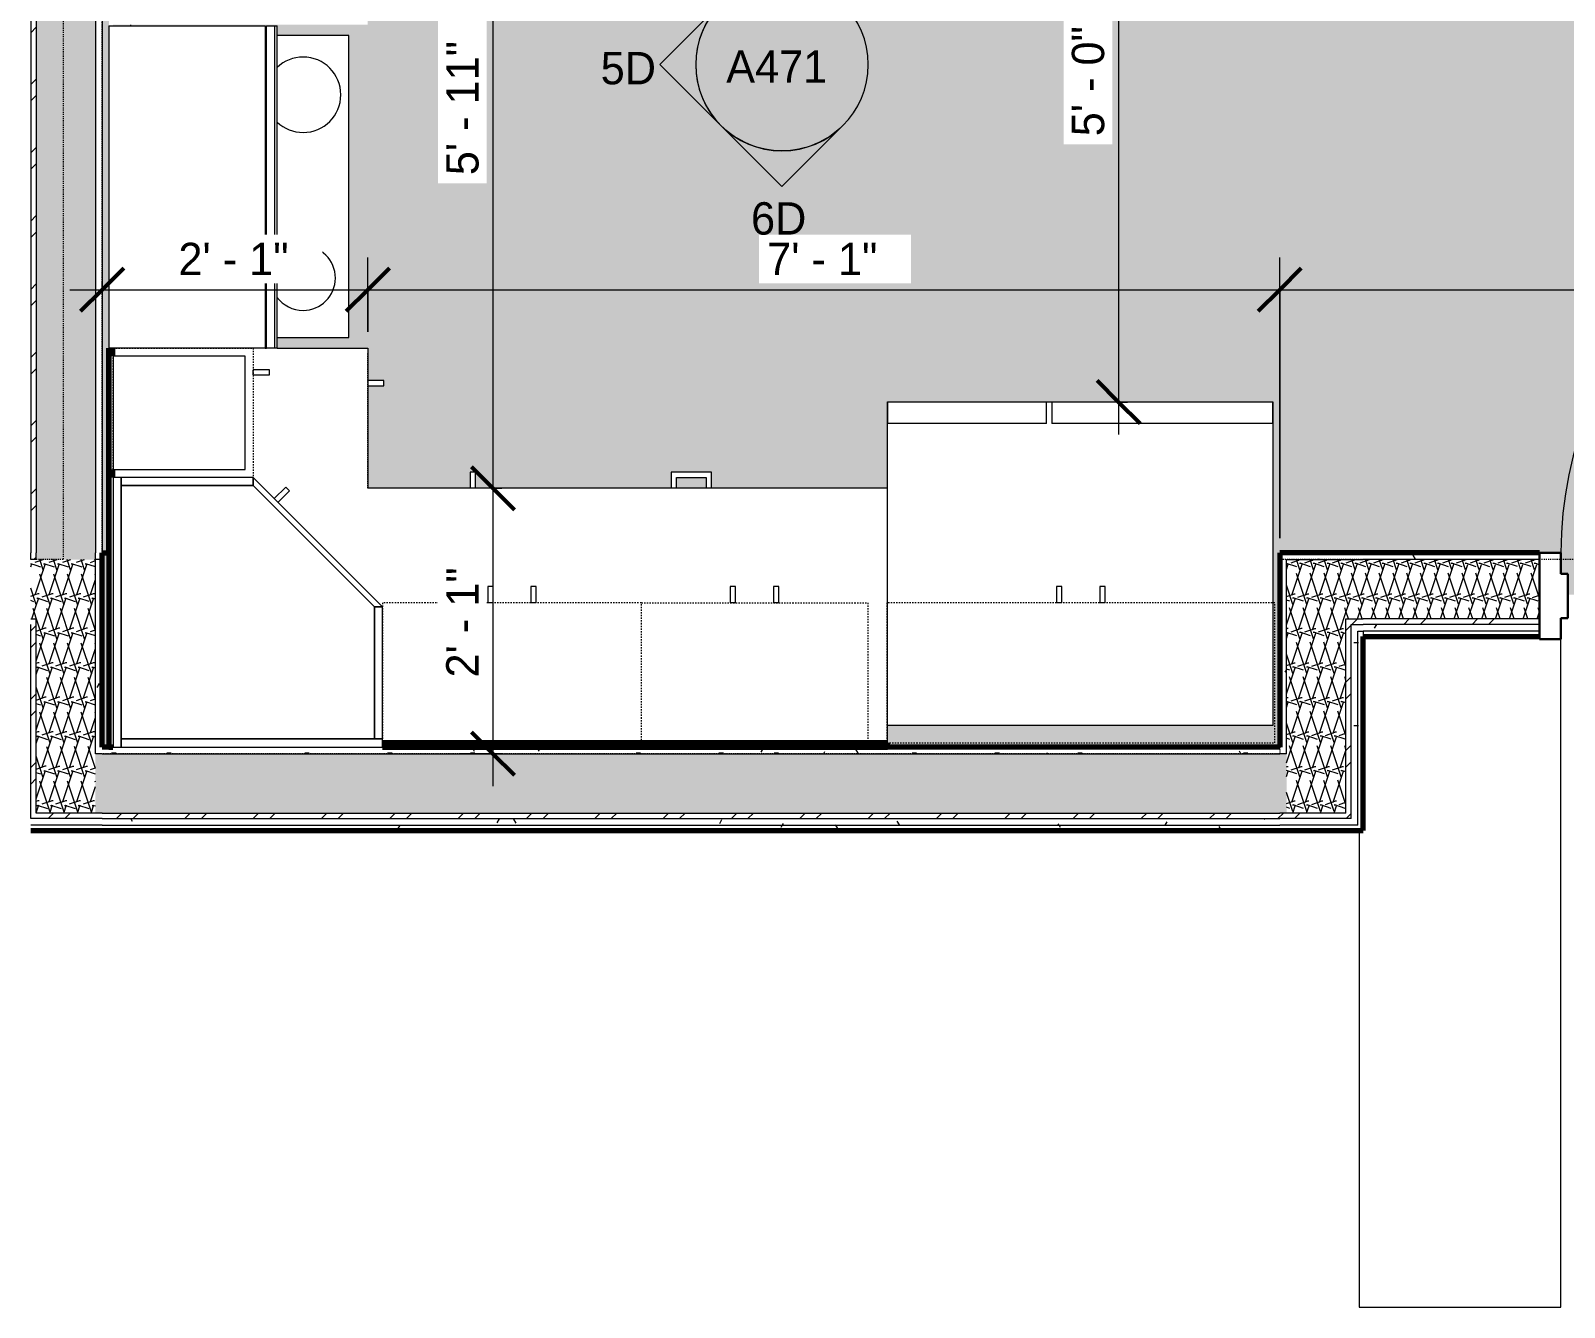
# Model space of a CAD drawing. Header units: inches. Extents: x 3011 to 5543, y -20 to 12119.
# Drawn here: x 4126.9 to 4269.1, y 10406.2 to 10524.6 of the extents above; entities that cross this region are included whole.
import ezdxf

# ---------------------------------------------------------------- set-up
doc = ezdxf.new("R2010")
doc.units = ezdxf.units.IN
doc.header["$MEASUREMENT"] = 0
doc.linetypes.add('Dash', pattern=[0.25, 0.125, -0.125])
doc.linetypes.add('Dash 3_32_', pattern=[0.1875, 0.09375, -0.09375])
for name, color, linetype, lineweight in [('0-2', 10, 'Continuous', 5), ('0-5', 250, 'Continuous', 18), ('A-ANNO-DIMS', 211, 'Continuous', 9), ('A-ANNO-DIMS-32', 211, 'Continuous', 9), ('A-DETL-1', 90, 'Dash 3_32_', 18), ('A-DOOR-1', 10, 'Continuous', 30), ('A-DOOR-2', 50, 'Continuous', 9), ('A-DOOR-FRAM-2', 10, 'Continuous', 30), ('A-FLOR-2', 250, 'Continuous', 18), ('A-WALL-1', 113, 'Continuous', 70), ('A-WALL-2', 113, 'Continuous', 9), ('A-WALL-3', 250, 'Continuous', 18), ('A-WALL-PATT-1', 50, 'Continuous', 9), ('A-WALL-PATT-2', 8, 'Continuous', 9), ('A-WALL-PATT-3', 253, 'Continuous', 9), ('G-ANNO-SYMB', 111, 'Continuous', 9), ('I-WALL-1', 7, 'Continuous', 70), ('Q-CASE', 31, 'Continuous', 9), ('Q-CASE-3', 31, 'Dash', 9), ('Q-SPCQ', 91, 'Continuous', 9)]:
    doc.layers.add(name, color=color, linetype=linetype, lineweight=lineweight)
doc.layers.add('A-AREA-PATT-1', color=255, linetype='Continuous', lineweight=9, transparency=1)
doc.styles.add('Century Gothic', font='ufonts.com_century-gothic.ttf', dxfattribs={"height": 3})
doc.dimstyles.new('OD_1__HACK', dxfattribs={"dimscale": 12, "dimtxt": 3.132505, "dimasz": 0.333333, "dimexe": 0.25, "dimexo": 0.166667, "dimgap": 0.041667, "dimtad": 1, "dimdec": 0, "dimzin": 3, "dimdsep": 46, "dimlunit": 4, "dimtxsty": 'Century Gothic', "dimblk1": 'OBLIQUE', "dimblk2": 'OBLIQUE', "dimsah": 1, "dimcen": 0.09, "dimdle": 0.25, "dimazin": 0, "dimtfac": 1, "dimtdec": 4, "dimtix": 1, "dimtmove": 0, "dimatfit": 3, "dimfxl": 1, "dimtvp": 1, "dimtfill": 1, "dimfrac": 2, "dimtolj": 1, "dimtzin": 0, "dimarcsym": 2})
doc.dimstyles.new('OD_1__HACK_2_1', dxfattribs={"dimscale": 12, "dimtxt": 3.132505, "dimasz": 0.333333, "dimexe": 0.25, "dimexo": 0.166667, "dimgap": 0.041667, "dimtad": 1, "dimdec": 0, "dimzin": 3, "dimdsep": 46, "dimlunit": 4, "dimtxsty": 'Century Gothic', "dimblk1": 'OBLIQUE', "dimblk2": 'OBLIQUE', "dimsah": 1, "dimcen": 0.09, "dimdle": 0.25, "dimazin": 0, "dimtfac": 1, "dimtdec": 4, "dimtix": 1, "dimtmove": 0, "dimatfit": 3, "dimfxl": 1, "dimtvp": 1, "dimtfill": 1, "dimfrac": 2, "dimtolj": 1, "dimtzin": 0, "dimarcsym": 2})
pattern_1 = [(0, (0, 0), (10.24, 2.56), [0.422, -7.258, 0.422, -7.258, -40.96]), (0, (0, 0), (10.24, 2.56), [-15.36, 0.422, -14.938, 0.422, -7.258, -17.92]), (0, (0, 0), (10.24, 2.56), [-38.4, 0.422, -4.698, 0.422, -12.378]), (120, (3.84, 1.28), (-7.33702503, 7.58810013), [0.422, -7.258, 0.422, -7.258, -40.96]), (120, (3.84, 1.28), (-7.33702503, 7.58810013), [-15.36, 0.422, -14.938, 0.422, -7.258, -17.92]), (120, (3.84, 1.28), (-7.33702503, 7.58810013), [-38.4, 0.422, -4.698, 0.422, -12.378]), (240, (5.12, 6.4), (-2.90297497, -10.14810013), [0.422, -7.258, 0.422, -7.258, -40.96]), (240, (5.12, 6.4), (-2.90297497, -10.14810013), [-15.36, 0.422, -14.938, 0.422, -7.258, -17.92]), (240, (5.12, 6.4), (-2.90297497, -10.14810013), [-38.4, 0.422, -4.698, 0.422, -12.378])]
pattern_2 = [(45, (0, 0), (-3.1678384, 3.1678384), []), (45, (0, 4.8), (-3.1678384, 3.1678384), [])]
pattern_3 = [(161.57, (0.16, 0.16), (-1.279773737, -0.000426766), [0, -9.107, 1.011, 0]), (18.43, (-0.16, 0.16), (-1.279773737, 0.000426766), [0, -9.107, 1.011, 0]), (108.43, (0.16, 0.16), (0.639452382, -3.199964008), [3.035, -7.083]), (71.57, (-0.16, 0.16), (0.639452382, 3.199964008), [3.035, -7.083])]

# ---------------------------------------------------------------- blocks, each defined once
blk = doc.blocks.new('HOLLOW METAL - UNIT DOOR-2191979-1ST FLOOR - 1BD B - ADA TYPE B')
at = {"layer": 'A-DOOR-1'}
for p, q in [((18, 40.125), (16.25, 40.125)), ((16.25, 40.125), (16.25, 4.125)), ((18, 4.125), (18, 40.125)), ((16.25, 4.125), (18, 4.125))]:
    blk.add_line(p, q, dxfattribs=at)
at = {"layer": 'A-DOOR-2'}
blk.add_arc((18, 4.125), 36, 90, 180, dxfattribs=at)
at = {"layer": 'A-DOOR-FRAM-2'}
for p, q in [((-18, 4.125), (-20, 4.125)), ((-20, 4.125), (-20, -3.875)), ((-18, 2.1875), (-18, 4.125)), ((18, 4.125), (18, 2.1875)), ((20, 4.125), (18, 4.125)), ((20, -3.875), (20, 4.125)), ((-17.375, 2.1875), (-18, 2.1875)), ((-17.375, -1.9375), (-17.375, 2.1875)), ((18, 2.1875), (17.375, 2.1875)), ((17.375, 2.1875), (17.375, -1.9375)), ((-18, -3.875), (-18, -1.9375)), ((-18, -1.9375), (-17.375, -1.9375)), ((17.375, -1.9375), (18, -1.9375)), ((18, -1.9375), (18, -3.875)), ((-20, -3.875), (-18, -3.875)), ((18, -3.875), (20, -3.875))]:
    blk.add_line(p, q, dxfattribs=at)
blk = doc.blocks.new('CTR - 1st Phase - Common Walls_rvt-6-1ST FLOOR - 1BD B - ADA TYPE B')
at = {"layer": 'A-WALL-PATT-1'}
h = blk.add_hatch(dxfattribs=at)
h.set_pattern_fill('FP_1', color=256, style=0, pattern_type=2)
h.set_pattern_definition(pattern_1)
h.paths.add_polyline_path([(-3200.7, 10476.16), (-3200.07, 10476.16), (-3200.07, 10671.61), (-3200.7, 10671.61), (-3200.7, 10488.92)], flags=0)
h.paths.add_polyline_path([(-3200.07, 10709.61), (-3200.07, 10813.49), (-3200.7, 10813.49), (-3200.7, 10709.61)], flags=0)
h = blk.add_hatch(dxfattribs=at)
h.set_pattern_fill('FP_1', color=256, style=0, pattern_type=2)
h.set_pattern_definition(pattern_1)
h.paths.add_polyline_path([(-3090.87, 10457.54), (-3090.87, 10476.16), (-3091.5, 10476.16), (-3091.5, 10457.54)], flags=0)
h = blk.add_hatch(dxfattribs=at)
h.set_pattern_fill('FP_1', color=256, style=0, pattern_type=2)
h.set_pattern_definition(pattern_1)
h.paths.add_polyline_path([(-3023.52, 10475.54), (-3019.4, 10475.54), (-3019.4, 10476.16), (-3022.9, 10476.16), (-3023.34, 10475.72)], flags=0)
h.paths.add_polyline_path([(-3023.56, 10475.54), (-3023.52, 10475.54), (-3023.52, 10476.16), (-3027.42, 10476.16), (-3027.42, 10475.54), (-3024.9, 10475.54)], flags=0)
h.paths.add_polyline_path([(-3067.42, 10475.54), (-3067.42, 10476.16), (-3090.87, 10476.16), (-3090.87, 10475.54), (-3078.69, 10475.54)], flags=0)
h = blk.add_hatch(dxfattribs=at)
h.set_pattern_fill('FP_1', color=256, style=0, pattern_type=2)
h.set_pattern_definition(pattern_1)
h.paths.add_polyline_path([(-3201.32, 10457.54), (-3200.7, 10457.54), (-3200.7, 10475.54), (-3201.32, 10475.54), (-3201.32, 10458.16)], flags=0)
h = blk.add_hatch(dxfattribs=at)
h.set_pattern_fill('FP_1', color=256, style=0, pattern_type=2)
h.set_pattern_definition(pattern_1)
h.paths.add_polyline_path([(-3084.25, 10450.91), (-3084.25, 10469.54), (-3084.87, 10469.54), (-3084.87, 10450.91)], flags=0)
h = blk.add_hatch(dxfattribs=at)
h.set_pattern_fill('FP_1', color=256, style=0, pattern_type=2)
h.set_pattern_definition(pattern_1)
h.paths.add_polyline_path([(-3027.42, 10468.91), (-3026.02, 10468.91), (-3026.02, 10469.54), (-3027.42, 10469.54)], flags=0)
h.paths.add_polyline_path([(-3067.42, 10468.91), (-3067.42, 10469.54), (-3084.25, 10469.54), (-3084.25, 10468.91), (-3078.69, 10468.91)], flags=0)
h = blk.add_hatch(dxfattribs=at)
h.set_pattern_fill('FP_1', color=256, style=0, pattern_type=2)
h.set_pattern_definition(pattern_1)
h.paths.add_polyline_path([(-3083.75, 10450.41), (-3083.75, 10468.91), (-3084.25, 10468.91), (-3084.25, 10450.41), (-3084.12, 10450.41)], flags=0)
h = blk.add_hatch(dxfattribs=at)
h.set_pattern_fill('FP_1', color=256, style=0, pattern_type=2)
h.set_pattern_definition(pattern_1)
h.paths.add_polyline_path([(-3127.87, 10457.54), (-3091.5, 10457.54), (-3091.5, 10458.16), (-3200.7, 10458.16), (-3200.7, 10457.54), (-3133.82, 10457.54)], flags=0)
h = blk.add_hatch(dxfattribs=at)
h.set_pattern_fill('FP_1', color=256, style=0, pattern_type=2)
h.set_pattern_definition(pattern_1)
h.paths.add_polyline_path([(-3207.33, 10450.91), (-3207.32, 10450.91), (-3207.33, 10450.92)], flags=0)
h = blk.add_hatch(dxfattribs=at)
h.set_pattern_fill('FP_1', color=256, style=0, pattern_type=2)
h.set_pattern_definition(pattern_1)
h.paths.add_polyline_path([(-3170.58, 10450.41), (-3084.25, 10450.41), (-3084.25, 10450.91), (-3207.33, 10450.91), (-3207.32, 10450.41), (-3188.96, 10450.41)], flags=0)
h = blk.add_hatch(dxfattribs=at)
h.set_pattern_fill('FP_1', color=256, style=0, pattern_type=2)
h.set_pattern_definition(pattern_1)
h.paths.add_polyline_path([(-3127.87, 10450.91), (-3084.87, 10450.91), (-3084.87, 10451.54), (-3207.32, 10451.54), (-3207.32, 10450.91), (-3133.82, 10450.91)], flags=0)
at = {"layer": 'A-WALL-PATT-2'}
h = blk.add_hatch(dxfattribs=at)
h.set_pattern_fill('FP_2', color=256, style=0, pattern_type=2)
h.set_pattern_definition(pattern_2)
h.paths.add_polyline_path([(-3207.32, 10475.54), (-3206.82, 10475.54), (-3206.82, 10813.49), (-3207.32, 10813.49), (-3207.32, 10476.16)], flags=0)
h = blk.add_hatch(dxfattribs=at)
h.set_pattern_fill('FP_2', color=256, style=0, pattern_type=2)
h.set_pattern_definition(pattern_2)
h.paths.add_polyline_path([(-3206.82, 10451.54), (-3206.82, 10470.04), (-3207.32, 10470.04), (-3207.32, 10451.54)], flags=0)
h = blk.add_hatch(dxfattribs=at)
h.set_pattern_fill('FP_2', color=256, style=0, pattern_type=2)
h.set_pattern_definition(pattern_2)
h.paths.add_polyline_path([(-3085.37, 10451.54), (-3084.87, 10451.54), (-3084.87, 10470.04), (-3085.37, 10470.04), (-3085.37, 10452.04)], flags=0)
h = blk.add_hatch(dxfattribs=at)
h.set_pattern_fill('FP_2', color=256, style=0, pattern_type=2)
h.set_pattern_definition(pattern_2)
h.paths.add_polyline_path([(-3025.4, 10469.54), (-3025.4, 10470.04), (-3027.42, 10470.04), (-3027.42, 10469.54), (-3026.02, 10469.54)], flags=0)
h.paths.add_polyline_path([(-3084.12, 10469.54), (-3067.42, 10469.54), (-3067.42, 10470.04), (-3084.87, 10470.04), (-3084.87, 10469.54), (-3084.25, 10469.54)], flags=0)
h = blk.add_hatch(dxfattribs=at)
h.set_pattern_fill('FP_2', color=256, style=0, pattern_type=2)
h.set_pattern_definition(pattern_2)
h.paths.add_polyline_path([(-3090.87, 10451.54), (-3085.37, 10451.54), (-3085.37, 10452.04), (-3206.82, 10452.04), (-3206.82, 10451.54), (-3091.5, 10451.54)], flags=0)
at = {"layer": 'A-WALL-PATT-3'}
h = blk.add_hatch(dxfattribs=at)
h.set_pattern_fill('FP_3', color=256, style=0, pattern_type=2)
h.set_pattern_definition(pattern_3)
h.paths.add_polyline_path([(-3206.82, 10475.54), (-3201.32, 10475.54), (-3201.32, 10813.49), (-3206.82, 10813.49), (-3206.82, 10476.16)], flags=0)
h = blk.add_hatch(dxfattribs=at)
h.set_pattern_fill('FP_3', color=256, style=0, pattern_type=2)
h.set_pattern_definition(pattern_3)
h.paths.add_polyline_path([(-3206.82, 10470.04), (-3206.82, 10475.54), (-3207.33, 10475.54), (-3207.32, 10470.04)], flags=0)
h = blk.add_hatch(dxfattribs=at)
h.set_pattern_fill('FP_3', color=256, style=0, pattern_type=2)
h.set_pattern_definition(pattern_3)
h.paths.add_polyline_path([(-3206.82, 10452.04), (-3201.32, 10452.04), (-3201.32, 10475.54), (-3206.82, 10475.54), (-3206.82, 10457.54)], flags=0)
h = blk.add_hatch(dxfattribs=at)
h.set_pattern_fill('FP_3', color=256, style=0, pattern_type=2)
h.set_pattern_definition(pattern_3)
h.paths.add_polyline_path([(-3085.37, 10452.04), (-3085.37, 10475.54), (-3090.87, 10475.54), (-3090.87, 10452.04)], flags=0)
h = blk.add_hatch(dxfattribs=at)
h.set_pattern_fill('FP_3', color=256, style=0, pattern_type=2)
h.set_pattern_definition(pattern_3)
h.paths.add_polyline_path([(-3024.9, 10470.04), (-3024.9, 10475.54), (-3027.42, 10475.54), (-3027.42, 10470.04), (-3025.4, 10470.04)], flags=0)
h.paths.add_polyline_path([(-3084.12, 10470.04), (-3067.42, 10470.04), (-3067.42, 10475.54), (-3085.37, 10475.54), (-3085.37, 10470.04), (-3084.87, 10470.04)], flags=0)
h = blk.add_hatch(dxfattribs=at)
h.set_pattern_fill('FP_3', color=256, style=0, pattern_type=2)
h.set_pattern_definition(pattern_3)
h.paths.add_polyline_path([(-3133.82, 10452.04), (-3090.87, 10452.04), (-3090.87, 10457.54), (-3201.32, 10457.54), (-3201.32, 10452.04), (-3170.58, 10452.04)], flags=0)
at = {"layer": 'A-FLOR-2'}
for p, q in [((-3065.42, 10406.19), (-3065.42, 10468.16)), ((-3084.12, 10450.41), (-3084.12, 10406.19)), ((-3084.12, 10406.19), (-3065.42, 10406.19))]:
    blk.add_line(p, q, dxfattribs=at)
at = {"layer": 'A-WALL-3'}
for p, q in [((-3207.32, 10813.49), (-3207.32, 10476.16)), ((-3206.82, 10813.49), (-3206.82, 10476.16)), ((-3201.32, 10671.61), (-3201.32, 10476.16)), ((-3200.7, 10671.61), (-3200.7, 10476.16)), ((-3207.32, 10475.54), (-3207.32, 10476.16)), ((-3206.82, 10475.54), (-3206.82, 10476.16)), ((-3201.32, 10475.54), (-3201.32, 10476.16)), ((-3207.32, 10475.54), (-3207.33, 10475.54)), ((-3206.82, 10475.54), (-3207.32, 10475.54)), ((-3200.7, 10475.54), (-3201.32, 10475.54)), ((-3201.32, 10457.54), (-3201.32, 10475.54)), ((-3090.87, 10475.54), (-3085.37, 10475.54)), ((-3090.87, 10457.54), (-3090.87, 10475.54)), ((-3085.37, 10475.54), (-3083.75, 10475.54)), ((-3067.42, 10475.54), (-3083.75, 10475.54)), ((-3207.33, 10470.04), (-3207.32, 10470.04)), ((-3207.33, 10469.54), (-3207.32, 10469.54)), ((-3207.32, 10470.04), (-3206.82, 10470.04)), ((-3207.32, 10451.54), (-3207.32, 10469.54)), ((-3206.82, 10452.04), (-3206.82, 10470.04)), ((-3085.37, 10470.04), (-3084.87, 10470.04)), ((-3085.37, 10452.04), (-3085.37, 10470.04)), ((-3084.87, 10470.04), (-3083.75, 10470.04)), ((-3084.87, 10469.54), (-3084.25, 10469.54)), ((-3084.87, 10451.54), (-3084.87, 10469.54)), ((-3084.25, 10469.54), (-3083.75, 10469.54)), ((-3067.42, 10470.04), (-3083.75, 10470.04)), ((-3067.42, 10469.54), (-3083.75, 10469.54)), ((-3084.25, 10468.91), (-3083.75, 10468.91)), ((-3084.25, 10450.91), (-3084.25, 10468.91)), ((-3067.42, 10468.91), (-3083.75, 10468.91)), ((-3083.75, 10468.91), (-3083.75, 10468.41)), ((-3200.7, 10457.54), (-3201.32, 10457.54)), ((-3200.7, 10457.54), (-3091.5, 10457.54)), ((-3090.87, 10457.54), (-3091.5, 10457.54)), ((-3201.32, 10452.04), (-3206.82, 10452.04)), ((-3200.7, 10452.04), (-3201.32, 10452.04)), ((-3200.7, 10452.04), (-3091.5, 10452.04)), ((-3090.87, 10452.04), (-3091.5, 10452.04)), ((-3085.37, 10452.04), (-3090.87, 10452.04)), ((-3207.32, 10450.91), (-3207.33, 10450.91)), ((-3206.82, 10451.54), (-3207.32, 10451.54)), ((-3200.7, 10450.91), (-3207.32, 10450.91)), ((-3200.7, 10451.54), (-3206.82, 10451.54)), ((-3200.7, 10451.54), (-3091.5, 10451.54)), ((-3200.7, 10450.91), (-3091.5, 10450.91)), ((-3085.37, 10451.54), (-3091.5, 10451.54)), ((-3084.87, 10450.91), (-3091.5, 10450.91)), ((-3084.87, 10451.54), (-3085.37, 10451.54)), ((-3084.25, 10450.91), (-3084.87, 10450.91))]:
    blk.add_line(p, q, dxfattribs=at)
at = {"layer": 'I-WALL-1'}
for p, q in [((-3200.07, 10476.16), (-3200.07, 10495.16)), ((-3200.7, 10476.16), (-3200.07, 10476.16)), ((-3200.7, 10458.16), (-3200.7, 10476.16)), ((-3091.5, 10476.16), (-3091.5, 10458.16)), ((-3090.87, 10476.16), (-3091.5, 10476.16)), ((-3083.75, 10476.16), (-3090.87, 10476.16)), ((-3067.42, 10476.16), (-3083.75, 10476.16)), ((-3083.75, 10468.41), (-3067.42, 10468.41)), ((-3083.75, 10450.41), (-3083.75, 10468.41)), ((-3199.7, 10458.16), (-3200.7, 10458.16)), ((-3091.5, 10458.16), (-3174.7, 10458.16)), ((-3207.33, 10450.41), (-3200.7, 10450.41)), ((-3200.7, 10450.41), (-3091.5, 10450.41)), ((-3091.5, 10450.41), (-3084.25, 10450.41)), ((-3084.25, 10450.41), (-3083.75, 10450.41))]:
    blk.add_line(p, q, dxfattribs=at)
at = {"layer": '0-5'}
blk.add_blockref('HOLLOW METAL - UNIT DOOR-2191979-1ST FLOOR - 1BD B - ADA TYPE B', (-3047.42, 10472.04), dxfattribs=at)
blk = doc.blocks.new('Refrigerator_-_Side-by-Side_6047 - 36_ X 30_-1372843-1ST FLOOR - 1BD B - ADA TYPE B')
at = {"layer": 'Q-SPCQ'}
for p, q in [((-17.88, 15.58), (17.87, 15.58)), ((-17.88, -14.42), (-17.88, 15.58)), ((-17.88, 15.58), (-3.13, 15.58)), ((-17.88, 15.58), (-17.88, 13.58)), ((-3.13, 13.58), (-3.13, 15.58)), ((-2.63, 15.58), (17.87, 15.58)), ((-2.63, 15.58), (-2.63, 13.58)), ((17.87, 15.58), (17.87, -14.42)), ((17.87, 13.58), (17.87, 15.58)), ((-3.13, 13.58), (-17.88, 13.58)), ((17.87, 13.58), (-2.63, 13.58)), ((17.87, -14.42), (-17.88, -14.42))]:
    blk.add_line(p, q, dxfattribs=at)
blk = doc.blocks.new('Range - 24_ x 30_-2806124-1ST FLOOR - 1BD B - ADA TYPE B')
at = {"layer": 'Q-SPCQ'}
blk.add_line((0, -22), (0.12, -22), dxfattribs=at)
for centre, radius, start, end in [((6.5, -6), 3.5, 360, 180), ((23.5, -6), 3, 0, 180), ((6.5, -6), 3.5, 180, 223.5648), ((6.5, -6), 3.5, 316.4706, 0), ((23.5, -6), 3, 180, 233.8773), ((23.5, -6), 3, 306.1227, 0), ((6.5, -6), 3.5, 261.0228, 278.9772)]:
    blk.add_arc(centre, radius, start, end, dxfattribs=at)
blk = doc.blocks.new('30quot_MicrowaveVent_11166 - 70cm miele oven-2804781-1ST FLOOR - 1BD B - ADA TYPE B')
at = {"layer": 'Q-CASE'}
for p, q in [((8.88, 16.6), (7.69, 16.6)), ((7.69, 15.63), (7.69, 16.55)), ((8.88, 16.55), (8.88, 15.63)), ((15.68, 15.6), (-14.2, 15.6)), ((-14.2, 15.39), (-14.2, 15.6)), ((-14.2, 14.61), (-14.2, 15.39)), ((15.68, 15.39), (-14.2, 15.39)), ((15.68, 14.61), (-14.2, 14.61)), ((-14.2, 0), (-14.2, 14.49)), ((-14.2, 14.49), (15.68, 14.49)), ((15.68, 15.6), (15.68, 15.39)), ((15.68, 15.39), (15.68, 14.61)), ((15.68, 14.49), (15.68, 0)), ((-14.2, 0), (15.68, 0))]:
    blk.add_line(p, q, dxfattribs=at)
blk = doc.blocks.new('300 Series Wall Hung Cabinet_302 - 18_ x 36_-2362919-1ST FLOOR - 1BD B - ADA TYPE B')
at = {"layer": 'Q-CASE'}
for p, q in [((-2.25, -13.19), (-1.76, -13.19)), ((-2.25, -13.19), (-2.25, -14.69)), ((-1.76, -14.69), (-1.76, -13.19)), ((1.75, -13.19), (2.24, -13.19)), ((1.75, -13.19), (1.75, -14.69)), ((2.24, -14.69), (2.24, -13.19)), ((-2.25, -14.69), (-1.76, -14.69)), ((1.75, -14.69), (2.24, -14.69))]:
    blk.add_line(p, q, dxfattribs=at)
at = {"layer": 'Q-CASE-3'}
for p, q in [((18, -0.19), (-18, -0.19)), ((-18, -0.19), (-18, -13.19)), ((18, -13.19), (18, -0.19)), ((-18, -13.19), (18, -13.19))]:
    blk.add_line(p, q, dxfattribs=at)
blk = doc.blocks.new('308 - 308-2727439-1ST FLOOR - 1BD B - ADA TYPE B')
at = {"layer": 'Q-CASE'}
for p, q in [((0, 25.19), (-12, 13.19)), ((0, 24.44), (-11.25, 13.19)), ((-11.25, 13.19), (0, 24.44)), ((0, 24.44), (0, 25.19)), ((0, 25.19), (0, 24.44)), ((12.25, 25.19), (0, 25.19)), ((12.25, 24.44), (0, 24.44)), ((0, 24.44), (12.25, 24.44)), ((12.25, 24.44), (12.25, 25.19)), ((13, 25.19), (12.25, 25.19)), ((12.25, 25.19), (12.25, 0.94)), ((12.25, 0.94), (12.25, 24.44)), ((13, 0.94), (13, 25.19)), ((-10.76, 16.55), (-11.11, 16.2)), ((-11.11, 16.2), (-10.05, 15.14)), ((-9.7, 15.49), (-10.76, 16.55)), ((-12, 13.19), (-11.25, 13.19)), ((-12, 13.19), (-12, 0.94)), ((-11.25, 13.19), (-12, 13.19)), ((-11.25, 13.19), (-11.25, 0.94)), ((-11.25, 0.94), (-11.25, 13.19)), ((-12, 0.94), (-11.25, 0.94)), ((13, 0.94), (-12, 0.94)), ((-12, 0.94), (-12, 0.19)), ((-12, 0.19), (13, 0.19)), ((-11.25, 0.94), (12.25, 0.94)), ((12.25, 0.94), (13, 0.94)), ((13, 0.19), (13, 0.94))]:
    blk.add_line(p, q, dxfattribs=at)
blk = doc.blocks.new('Base Cabinet Corner 197 - Base Cabinet Corner 197-2565125-1ST FLOOR - 1BD B - ADA TYPE B')
at = {"layer": 'Q-CASE'}
for p, q in [((10.24, -24), (10.24, -25.5)), ((10.73, -25.5), (10.73, -24)), ((10.24, -25.5), (10.73, -25.5)), ((2.23, -33.51), (0.74, -33.51)), ((0.74, -34), (2.23, -34)), ((2.23, -34), (2.23, -33.51))]:
    blk.add_line(p, q, dxfattribs=at)
blk = doc.blocks.new('300 Series Wall Hung Cabinet_302 - 24_ X 36_-2573584-1ST FLOOR - 1BD B - ADA TYPE B')
at = {"layer": 'Q-CASE'}
for p, q in [((-2.25, -13.19), (-1.76, -13.19)), ((-2.25, -13.19), (-2.25, -14.69)), ((-1.76, -14.69), (-1.76, -13.19)), ((1.75, -13.19), (2.24, -13.19)), ((1.75, -13.19), (1.75, -14.69)), ((2.24, -14.69), (2.24, -13.19)), ((-2.25, -14.69), (-1.76, -14.69)), ((1.75, -14.69), (2.24, -14.69))]:
    blk.add_line(p, q, dxfattribs=at)
at = {"layer": 'Q-CASE-3'}
for p, q in [((12, -0.19), (-12, -0.19)), ((-12, -0.19), (-12, -13.19)), ((12, -13.19), (12, -0.19)), ((-12, -13.19), (12, -13.19))]:
    blk.add_line(p, q, dxfattribs=at)
blk = doc.blocks.new('300 Series Wall Hung Cabinet_302 - 21_ X 36_-2764135-1ST FLOOR - 1BD B - ADA TYPE B')
at = {"layer": 'Q-CASE'}
for p, q in [((-1.76, 14.69), (-2.25, 14.69)), ((-2.25, 14.69), (-2.25, 13.19)), ((-1.76, 13.19), (-1.76, 14.69)), ((2.24, 14.69), (1.75, 14.69)), ((1.75, 14.69), (1.75, 13.19)), ((2.24, 13.19), (2.24, 14.69)), ((-1.76, 13.19), (-2.25, 13.19)), ((2.24, 13.19), (1.75, 13.19))]:
    blk.add_line(p, q, dxfattribs=at)
at = {"layer": 'Q-CASE-3'}
for p, q in [((-10.5, 0.19), (-10.5, 13.19)), ((-10.5, 13.19), (10.5, 13.19)), ((10.5, 13.19), (10.5, 0.19)), ((10.5, 0.19), (-10.5, 0.19))]:
    blk.add_line(p, q, dxfattribs=at)
blk = doc.blocks.new('300 Series Wall Hung Cabinet_301 - 12_-2218017-1ST FLOOR - 1BD B - ADA TYPE B')
at = {"layer": 'Q-CASE'}
for p, q in [((-3.51, 14.69), (-4, 14.69)), ((-4, 14.69), (-4, 13.19)), ((-3.51, 13.19), (-3.51, 14.69)), ((-3.51, 13.19), (-4, 13.19)), ((5.25, 12.44), (-5.25, 12.44)), ((-5.25, 12.44), (-5.25, 0.19)), ((5.25, 0.19), (5.25, 12.44)), ((-5.25, 0.19), (5.25, 0.19))]:
    blk.add_line(p, q, dxfattribs=at)
at = {"layer": 'Q-CASE-3'}
for p, q in [((-6, 0.19), (-6, 13.19)), ((-6, 13.19), (6, 13.19)), ((6, 13.19), (6, 0.19)), ((6, 0.19), (-6, 0.19))]:
    blk.add_line(p, q, dxfattribs=at)
blk = doc.blocks.new('Base Cabinet 3 Drawer 230 - Base Cabinet 3 Drawer 230 36_-2567957-1ST FLOOR - 1BD B - ADA TYPE B')
at = {"layer": 'Q-CASE'}
for p, q in [((-1.14, -24), (-1.14, -25.5)), ((-0.64, -25), (-0.64, -24)), ((2.11, -24), (2.11, -25)), ((2.61, -25.5), (2.61, -24)), ((-1.14, -25.5), (2.61, -25.5)), ((2.11, -25), (-0.64, -25))]:
    blk.add_line(p, q, dxfattribs=at)
blk = doc.blocks.new('Elevation - Filled Arrow-152140-1ST FLOOR - 1BD B - ADA TYPE B')
at = {"layer": 'G-ANNO-SYMB'}
for start, end in [(360, 180), (180, 360)]:
    blk.add_arc((0, 0), 0.25, start, end, dxfattribs=at)
blk = doc.blocks.new('Elevation - Filled Arrow-151867-1ST FLOOR - 1BD B - ADA TYPE B')
at = {"layer": 'G-ANNO-SYMB'}
for p, q in [((0, 0.3536), (-0.1768, 0.1768)), ((0.1768, 0.1768), (0, 0.3536))]:
    blk.add_line(p, q, dxfattribs=at)
blk.add_arc((0, 0), 0.25, 45, 135, dxfattribs=at)
blk = doc.blocks.new('DIMBLOCK84-1ST FLOOR - 1BD B - ADA TYPE B')
at = {"layer": 'A-ANNO-DIMS-32'}
for p, q in [((4158.17, 10496.66), (4158.17, 10503.58)), ((4130.54, 10500.58), (4158.17, 10500.58)), ((4133.54, 10501.41), (4133.54, 10497.58)), ((4133.54, 10500.58), (4133.54, 10501.41)), ((4158.17, 10500.58), (4158.17, 10496.66))]:
    blk.add_line(p, q, dxfattribs=at)
at = {"layer": 'A-ANNO-DIMS-32', "lineweight": 50}
for p, q in [((4133.54, 10500.58), (4135.54, 10502.58)), ((4158.17, 10500.58), (4160.17, 10502.58)), ((4133.54, 10500.58), (4131.54, 10498.58)), ((4158.17, 10500.58), (4156.17, 10498.58))]:
    blk.add_line(p, q, dxfattribs=at)
at = {"layer": 'A-ANNO-DIMS-32', "color": 0, "insert": (4140.61, 10504.93), "char_height": 3, "width": 12.5897, "attachment_point": 1, "line_spacing_factor": 0.984502, "style": 'Century Gothic', "bg_fill": 3, "box_fill_scale": 1.25, "bg_fill_color": 256, "bg_fill_true_color": 13158600, "bg_fill_transparency": 0}
blk.add_mtext('2\' - 1"', dxfattribs=at)
blk = doc.blocks.new('_Oblique')
at = {"color": 0, "linetype": 'ByBlock', "lineweight": -2}
blk.add_line((-0.5, -0.5), (0.5, 0.5), dxfattribs=at)
blk = doc.blocks.new('DIMBLOCK85-1ST FLOOR - 1BD B - ADA TYPE B')
at = {"layer": 'A-ANNO-DIMS-32'}
for p, q in [((4158.17, 10496.66), (4158.17, 10503.58)), ((4242.74, 10477.54), (4242.74, 10503.58)), ((4158.17, 10500.58), (4242.74, 10500.58)), ((4158.17, 10500.58), (4158.17, 10496.66)), ((4242.74, 10500.58), (4242.74, 10477.54))]:
    blk.add_line(p, q, dxfattribs=at)
at = {"layer": 'A-ANNO-DIMS-32', "lineweight": 50}
for p, q in [((4158.17, 10500.58), (4160.17, 10502.58)), ((4242.74, 10500.58), (4244.74, 10502.58)), ((4158.17, 10500.58), (4156.17, 10498.58)), ((4242.74, 10500.58), (4240.74, 10498.58))]:
    blk.add_line(p, q, dxfattribs=at)
at = {"layer": 'A-ANNO-DIMS-32', "color": 0, "insert": (4195.21, 10504.93), "char_height": 3, "width": 12.5897, "attachment_point": 1, "line_spacing_factor": 0.984502, "style": 'Century Gothic', "bg_fill": 3, "box_fill_scale": 1.25, "bg_fill_color": 256, "bg_fill_true_color": 13158600, "bg_fill_transparency": 0}
blk.add_mtext('7\' - 1"', dxfattribs=at)
blk = doc.blocks.new('DIMBLOCK86-1ST FLOOR - 1BD B - ADA TYPE B')
at = {"layer": 'A-ANNO-DIMS-32'}
for p, q in [((4242.74, 10477.54), (4242.74, 10503.58)), ((4313.09, 10495.81), (4313.09, 10503.58)), ((4242.74, 10500.58), (4313.09, 10500.58)), ((4242.74, 10500.58), (4242.74, 10477.54)), ((4313.09, 10500.58), (4313.09, 10495.81))]:
    blk.add_line(p, q, dxfattribs=at)
at = {"layer": 'A-ANNO-DIMS-32', "lineweight": 50}
for p, q in [((4242.74, 10500.58), (4244.74, 10502.58)), ((4313.09, 10500.58), (4315.09, 10502.58)), ((4242.74, 10500.58), (4240.74, 10498.58)), ((4313.09, 10500.58), (4311.09, 10498.58))]:
    blk.add_line(p, q, dxfattribs=at)
at = {"layer": 'A-ANNO-DIMS-32', "color": 0, "insert": (4271.5, 10504.93), "char_height": 3, "width": 15.394, "attachment_point": 1, "line_spacing_factor": 0.984502, "style": 'Century Gothic', "bg_fill": 3, "box_fill_scale": 1.25, "bg_fill_color": 256, "bg_fill_true_color": 13158600, "bg_fill_transparency": 0}
blk.add_mtext('5\' - 10"', dxfattribs=at)
blk = doc.blocks.new('DIMBLOCK91-1ST FLOOR - 1BD B - ADA TYPE B')
at = {"layer": 'A-ANNO-DIMS-32', "lineweight": 50}
for p, q in [((4169.78, 10553.06), (4167.78, 10555.06)), ((4169.78, 10553.06), (4171.78, 10551.06)), ((4169.78, 10482.16), (4167.78, 10484.16)), ((4169.78, 10482.16), (4171.78, 10480.16))]:
    blk.add_line(p, q, dxfattribs=at)
at = {"layer": 'A-ANNO-DIMS-32'}
for p, q in [((4200.36, 10553.06), (4166.78, 10553.06)), ((4169.78, 10553.06), (4169.78, 10482.16)), ((4169.78, 10553.06), (4200.36, 10553.06)), ((4170.61, 10482.16), (4166.78, 10482.16)), ((4169.78, 10482.16), (4170.61, 10482.16))]:
    blk.add_line(p, q, dxfattribs=at)
at = {"layer": 'A-ANNO-DIMS-32', "color": 0, "insert": (4165.44, 10511.2), "char_height": 3, "width": 15.394, "attachment_point": 1, "rotation": 90, "line_spacing_factor": 0.984502, "style": 'Century Gothic', "bg_fill": 3, "box_fill_scale": 1.25, "bg_fill_color": 256, "bg_fill_true_color": 13158600, "bg_fill_transparency": 0}
blk.add_mtext('5\' - 11"', dxfattribs=at)
blk = doc.blocks.new('DIMBLOCK92-1ST FLOOR - 1BD B - ADA TYPE B')
at = {"layer": 'A-ANNO-DIMS-32', "lineweight": 50}
for p, q in [((4169.78, 10482.16), (4167.78, 10484.16)), ((4169.78, 10482.16), (4171.78, 10480.16)), ((4169.78, 10457.54), (4167.78, 10459.54)), ((4169.78, 10457.54), (4171.78, 10455.54))]:
    blk.add_line(p, q, dxfattribs=at)
at = {"layer": 'A-ANNO-DIMS-32'}
for p, q in [((4170.61, 10482.16), (4166.78, 10482.16)), ((4169.78, 10482.16), (4169.78, 10454.54)), ((4169.78, 10482.16), (4170.61, 10482.16)), ((4170.61, 10457.54), (4166.78, 10457.54)), ((4169.78, 10457.54), (4170.61, 10457.54))]:
    blk.add_line(p, q, dxfattribs=at)
at = {"layer": 'A-ANNO-DIMS-32', "color": 0, "insert": (4165.44, 10464.61), "char_height": 3, "width": 12.5897, "attachment_point": 1, "rotation": 90, "line_spacing_factor": 0.984502, "style": 'Century Gothic', "bg_fill": 3, "box_fill_scale": 1.25, "bg_fill_color": 256, "bg_fill_true_color": 13158600, "bg_fill_transparency": 0}
blk.add_mtext('2\' - 1"', dxfattribs=at)
blk = doc.blocks.new('DIMBLOCK102-1ST FLOOR - 1BD B - ADA TYPE B')
at = {"layer": 'A-ANNO-DIMS-32'}
for p, q in [((4227.8, 10552.94), (4227.8, 10487.16)), ((4228.33, 10549.94), (4224.8, 10549.94)), ((4227.8, 10549.94), (4228.33, 10549.94)), ((4228.63, 10490.16), (4224.8, 10490.16)), ((4227.8, 10490.16), (4228.63, 10490.16))]:
    blk.add_line(p, q, dxfattribs=at)
at = {"layer": 'A-ANNO-DIMS-32', "lineweight": 50}
for p, q in [((4227.8, 10549.94), (4225.8, 10551.94)), ((4227.8, 10549.94), (4229.8, 10547.94)), ((4227.8, 10490.16), (4225.8, 10492.16)), ((4227.8, 10490.16), (4229.8, 10488.16))]:
    blk.add_line(p, q, dxfattribs=at)
at = {"layer": 'A-ANNO-DIMS-32', "color": 0, "insert": (4223.46, 10514.81), "char_height": 3, "width": 12.5897, "attachment_point": 1, "rotation": 90, "line_spacing_factor": 0.984502, "style": 'Century Gothic', "bg_fill": 3, "box_fill_scale": 1.25, "bg_fill_color": 256, "bg_fill_true_color": 13158600, "bg_fill_transparency": 0}
blk.add_mtext('5\' - 0"', dxfattribs=at)

msp = doc.modelspace()

# ---------------------------------------------------------------- hatches: boundary and pattern name
at = {"layer": 'A-AREA-PATT-1'}
h = msp.add_hatch(color=256, dxfattribs=at)
h.paths.add_polyline_path([(4304.82, 10476.16), (4303.07, 10476.16), (4303.07, 10512.16), (4304.82, 10512.16), (4304.82, 10477.55)], flags=0)
h.paths.add_polyline_path([(4269.76, 10472.29), (4304.19, 10472.29), (4304.19, 10474.23), (4304.82, 10474.23), (4304.82, 10476.16), (4310.31, 10476.16), (4310.31, 10491.44), (4313.09, 10491.44), (4313.09, 10493.81), (4342.72, 10493.81), (4342.72, 10496.6), (4344.13, 10496.6), (4344.13, 10515.84), (4343.54, 10515.84), (4343.54, 10518.84), (4346.92, 10518.84), (4346.92, 10552.84), (4343.54, 10552.84), (4343.54, 10555.84), (4344.13, 10555.84), (4344.13, 10557.05), (4342.72, 10557.05), (4342.72, 10556.71), (4340.22, 10556.71), (4340.22, 10557.46), (4339.97, 10557.46), (4339.97, 10559.46), (4314.97, 10559.46), (4314.97, 10559.84), (4291.97, 10559.84), (4291.97, 10557.46), (4291.72, 10557.46), (4291.72, 10556.71), (4289.22, 10556.71), (4289.22, 10557.05), (4281.81, 10557.05), (4281.81, 10594.44), (4244.22, 10594.44), (4244.22, 10476.16), (4245.41, 10476.16), (4246.62, 10477.93), (4246.62, 10476.16), (4268.82, 10476.16), (4268.82, 10474.23), (4269.44, 10474.23), (4269.44, 10472.29)], flags=0)
h = msp.add_hatch(color=256, dxfattribs=at)
h.paths.add_polyline_path([(4242.12, 10458.16), (4242.74, 10458.16), (4242.74, 10476.16), (4244.22, 10476.16), (4244.22, 10553.06), (4237.04, 10553.06), (4237.04, 10551.56), (4233.29, 10551.56), (4233.29, 10553.06), (4227.42, 10553.06), (4227.41, 10550.34), (4227.36, 10550.25), (4227.27, 10550.2), (4227.22, 10550.19), (4226.33, 10550.19), (4226.33, 10549.94), (4222.59, 10549.94), (4222.59, 10549.69), (4220.63, 10549.69), (4220.63, 10549.94), (4211.27, 10549.94), (4211.27, 10549.69), (4210.68, 10549.69), (4210.68, 10549.94), (4210.09, 10549.94), (4210.09, 10549.69), (4209.5, 10549.69), (4209.5, 10549.94), (4208.91, 10549.94), (4208.91, 10549.69), (4208.32, 10549.69), (4208.32, 10549.94), (4207.73, 10549.94), (4207.73, 10549.69), (4207.13, 10549.69), (4207.13, 10549.94), (4204.51, 10549.94), (4204.51, 10550.19), (4203.56, 10550.2), (4203.52, 10550.22), (4203.48, 10550.25), (4203.43, 10550.34), (4203.42, 10550.39), (4203.42, 10553.06), (4203.17, 10553.06), (4203.17, 10551.98), (4170.17, 10551.98), (4170.17, 10553.06), (4168.17, 10553.06), (4168.17, 10551.57), (4167.68, 10551.57), (4167.68, 10553.06), (4158.17, 10553.06), (4158.17, 10543.56), (4159.67, 10543.56), (4159.67, 10543.08), (4158.17, 10543.08), (4158.17, 10535.44), (4159.67, 10535.44), (4159.67, 10531.69), (4158.17, 10531.69), (4158.17, 10525.16), (4134.54, 10525.16), (4134.54, 10525.05), (4148.66, 10525.05), (4148.66, 10524.16), (4148.78, 10524.16), (4148.78, 10525.05), (4149.77, 10525.05), (4149.77, 10524.16), (4156.42, 10524.16), (4156.42, 10496.16), (4149.77, 10496.16), (4149.77, 10495.16), (4158.17, 10495.16), (4158.17, 10492.15), (4159.67, 10492.15), (4159.67, 10491.66), (4158.17, 10491.66), (4158.17, 10482.16), (4167.68, 10482.16), (4167.68, 10483.66), (4168.17, 10483.66), (4168.17, 10482.16), (4186.29, 10482.16), (4186.29, 10483.66), (4190.04, 10483.66), (4190.04, 10482.16), (4206.37, 10482.16), (4206.37, 10490.16), (4242.12, 10490.16), (4242.12, 10460.16), (4206.37, 10460.16), (4206.37, 10458.16)], flags=0)
h.paths.add_polyline_path([(4134.17, 10458.16), (4134.17, 10476.16), (4133.54, 10476.16), (4133.54, 10458.16)], flags=0)
h.paths.add_polyline_path([(4246.62, 10476.16), (4246.62, 10477.93), (4245.41, 10476.16), (4246.01, 10476.16)], flags=0)
h.paths.add_polyline_path([(4188.54, 10482.16), (4189.54, 10482.16), (4189.54, 10483.17), (4186.79, 10483.17), (4186.79, 10482.16), (4187.79, 10482.16)], flags=0)
h.paths.add_polyline_path([(4148.78, 10495.16), (4148.78, 10496.16), (4148.66, 10496.16), (4148.66, 10495.16)], flags=0)
h.paths.add_polyline_path([(4159.17, 10532.19), (4159.17, 10534.94), (4158.17, 10534.94), (4158.17, 10532.19)], flags=0)
h.paths.add_polyline_path([(4233.79, 10552.06), (4236.54, 10552.06), (4236.54, 10553.06), (4233.79, 10553.06)], flags=0)

# ---------------------------------------------------------------- linework, layer by layer
at = {"layer": 'A-DETL-1'}
for p, q in [((4133.54, 10472.29), (4133.54, 10818.18)), ((4129.92, 10814.49), (4129.92, 10475.54)), ((4158.17, 10482.16), (4158.17, 10494.66)), ((4206.37, 10482.16), (4158.17, 10482.16)), ((4129.92, 10475.54), (4126.91, 10475.54)), ((4242.74, 10475.54), (4242.74, 10457.54)), ((4307.72, 10475.54), (4242.74, 10475.54)), ((4242.74, 10457.54), (4133.54, 10457.54))]:
    msp.add_line(p, q, dxfattribs=at)
at = {"layer": 'A-WALL-1'}
for p, q in [((4134.17, 10495.16), (4134.17, 10458.16)), ((4134.54, 10494.41), (4134.54, 10495.16)), ((4134.54, 10483.16), (4134.54, 10483.91)), ((4134.17, 10458.16), (4134.54, 10458.16)), ((4206.37, 10458.54), (4159.54, 10458.54)), ((4159.54, 10458.16), (4206.37, 10458.16)), ((4206.37, 10458.16), (4206.37, 10458.54))]:
    msp.add_line(p, q, dxfattribs=at)
at = {"layer": 'A-WALL-2'}
for p, q in [((4148.78, 10524.16), (4148.66, 10524.16)), ((4156.42, 10524.16), (4149.77, 10524.16)), ((4156.42, 10496.16), (4156.42, 10524.16)), ((4148.66, 10496.16), (4148.78, 10496.16)), ((4149.77, 10496.16), (4156.42, 10496.16)), ((4148.66, 10495.16), (4148.78, 10495.16)), ((4149.77, 10495.16), (4158.17, 10495.16)), ((4158.17, 10495.16), (4158.17, 10482.16)), ((4206.37, 10482.16), (4158.17, 10482.16)), ((4206.37, 10458.54), (4206.37, 10460.16))]:
    msp.add_line(p, q, dxfattribs=at)

# ---------------------------------------------------------------- block references
at = {"layer": '0-2'}
msp.add_blockref('CTR - 1st Phase - Common Walls_rvt-6-1ST FLOOR - 1BD B - ADA TYPE B', (7334.24, 0), dxfattribs=at)
at = {"layer": 'G-ANNO-SYMB', "xscale": 31.99999999999999, "yscale": 31.99999999999999, "zscale": 31.99999999999999}
msp.add_blockref('Elevation - Filled Arrow-152140-1ST FLOOR - 1BD B - ADA TYPE B', (4196.58, 10521.46), dxfattribs=at)
at = {"layer": 'G-ANNO-SYMB', "xscale": 31.99999999999999, "yscale": 31.99999999999999, "zscale": 31.99999999999999, "rotation": 89.99999999999892}
msp.add_blockref('Elevation - Filled Arrow-151867-1ST FLOOR - 1BD B - ADA TYPE B', (4196.58, 10521.46), dxfattribs=at)
at = {"layer": 'G-ANNO-SYMB', "extrusion": (0, 0, -1), "xscale": 31.99999999999999, "yscale": 31.99999999999999, "zscale": 31.99999999999999, "rotation": 180}
msp.add_blockref('Elevation - Filled Arrow-151867-1ST FLOOR - 1BD B - ADA TYPE B', (-4196.58, 10521.46), dxfattribs=at)
at = {"layer": 'Q-CASE'}
for name, p, rotation in [('30quot_MicrowaveVent_11166 - 70cm miele oven-2804781-1ST FLOOR - 1BD B - ADA TYPE B', (4134.17, 10510.84), 269.9999999999863), ('300 Series Wall Hung Cabinet_301 - 12_-2218017-1ST FLOOR - 1BD B - ADA TYPE B', (4134.36, 10489.16), 269.9999999999871), ('Base Cabinet Corner 197 - Base Cabinet Corner 197-2565125-1ST FLOOR - 1BD B - ADA TYPE B', (4134.17, 10481.43), 89.99999999997851), ('308 - 308-2727439-1ST FLOOR - 1BD B - ADA TYPE B', (4134.36, 10471.16), 269.9999999999871), ('Base Cabinet 3 Drawer 230 - Base Cabinet 3 Drawer 230 36_-2567957-1ST FLOOR - 1BD B - ADA TYPE B', (4188.91, 10458.16), 180), ('300 Series Wall Hung Cabinet_302 - 24_ X 36_-2573584-1ST FLOOR - 1BD B - ADA TYPE B', (4171.54, 10458.35), 180), ('300 Series Wall Hung Cabinet_302 - 18_ x 36_-2362919-1ST FLOOR - 1BD B - ADA TYPE B', (4224.29, 10458.35), 180)]:
    msp.add_blockref(name, p, dxfattribs=dict(at, rotation=rotation))
msp.add_blockref('300 Series Wall Hung Cabinet_302 - 21_ X 36_-2764135-1ST FLOOR - 1BD B - ADA TYPE B', (4194.04, 10458.35), dxfattribs=at)
at = {"layer": 'Q-SPCQ', "rotation": 270.0000000000036}
msp.add_blockref('Range - 24_ x 30_-2806124-1ST FLOOR - 1BD B - ADA TYPE B', (4158.17, 10525.16), dxfattribs=at)
at = {"layer": 'Q-SPCQ'}
msp.add_blockref('Refrigerator_-_Side-by-Side_6047 - 36_ X 30_-1372843-1ST FLOOR - 1BD B - ADA TYPE B', (4224.24, 10474.59), dxfattribs=at)

# ---------------------------------------------------------------- texts
at = {"layer": 'G-ANNO-SYMB', "char_height": 3, "attachment_point": 1, "style": 'Century Gothic'}
for s, insert, width in [('5D', (4179.77, 10522.63), 6.666), ('A471', (4191.41, 10522.77), 12.221), ('6D', (4193.71, 10508.69), 6.666)]:
    msp.add_mtext(s, dxfattribs=dict(at, insert=insert, width=width))

# ---------------------------------------------------------------- next in the draw order: dimensions: what is measured, and where the dimension line sits
at = {"layer": 'A-ANNO-DIMS'}
dim = msp.add_linear_dim(base=(4158.17, 10500.58), p1=(4133.54, 10503.41), p2=(4158.17, 10494.66), dimstyle='OD_1__HACK_2_1', override={"dimpost": '<>', "dimfxl": 26.131695}, dxfattribs=at)
dim.commit()
dim.dimension.update_dxf_attribs({"geometry": 'DIMBLOCK84-1ST FLOOR - 1BD B - ADA TYPE B', "text_midpoint": (4145.86, 10502.62)})

# ---------------------------------------------------------------- next in the draw order: dimensions: what is measured, and where the dimension line sits
dim = msp.add_linear_dim(base=(4242.74, 10500.58), p1=(4158.17, 10494.66), p2=(4242.74, 10475.54), dimstyle='OD_1__HACK_2_1', override={"dimpost": '<>', "dimfxl": 86.710416}, dxfattribs=at)
dim.commit()
dim.dimension.update_dxf_attribs({"geometry": 'DIMBLOCK85-1ST FLOOR - 1BD B - ADA TYPE B', "text_midpoint": (4200.46, 10502.62)})

# ---------------------------------------------------------------- next in the draw order: dimensions: what is measured, and where the dimension line sits
for base, p1, p2, dimstyle, override, picture, middle in [((4169.78, 10482.16), (4202.36, 10553.06), (4172.61, 10482.16), 'OD_1__HACK_2_1', {"dimpost": '<>', "dimfxl": 76.889448}, 'DIMBLOCK91-1ST FLOOR - 1BD B - ADA TYPE B', (4167.75, 10517.61)), ((4227.8, 10490.16), (4226.33, 10549.94), (4230.63, 10490.16), 'OD_1__HACK', {"dimpost": '<>', "dimfxl": 59.929844}, 'DIMBLOCK102-1ST FLOOR - 1BD B - ADA TYPE B', (4225.73, 10520.05))]:
    dim = msp.add_linear_dim(base=base, p1=p1, p2=p2, angle=90, dimstyle=dimstyle, override=override, dxfattribs=at)
    dim.commit()
    dim.dimension.update_dxf_attribs({"geometry": picture, "text_midpoint": middle})
dim = msp.add_linear_dim(base=(4313.09, 10500.58), p1=(4242.74, 10475.54), p2=(4313.09, 10493.81), dimstyle='OD_1__HACK_2_1', override={"dimpost": '<>', "dimfxl": 72.684924}, dxfattribs=at)
dim.commit()
dim.dimension.update_dxf_attribs({"geometry": 'DIMBLOCK86-1ST FLOOR - 1BD B - ADA TYPE B', "text_midpoint": (4277.92, 10502.66)})

# ---------------------------------------------------------------- next in the draw order: dimensions: what is measured, and where the dimension line sits
dim = msp.add_linear_dim(base=(4169.78, 10457.54), p1=(4172.61, 10482.16), p2=(4172.61, 10457.54), angle=90, dimstyle='OD_1__HACK_2_1', override={"dimpost": '<>', "dimfxl": 24.625}, dxfattribs=at)
dim.commit()
dim.dimension.update_dxf_attribs({"geometry": 'DIMBLOCK92-1ST FLOOR - 1BD B - ADA TYPE B', "text_midpoint": (4167.75, 10469.85)})

doc.saveas('drawing.dxf')
